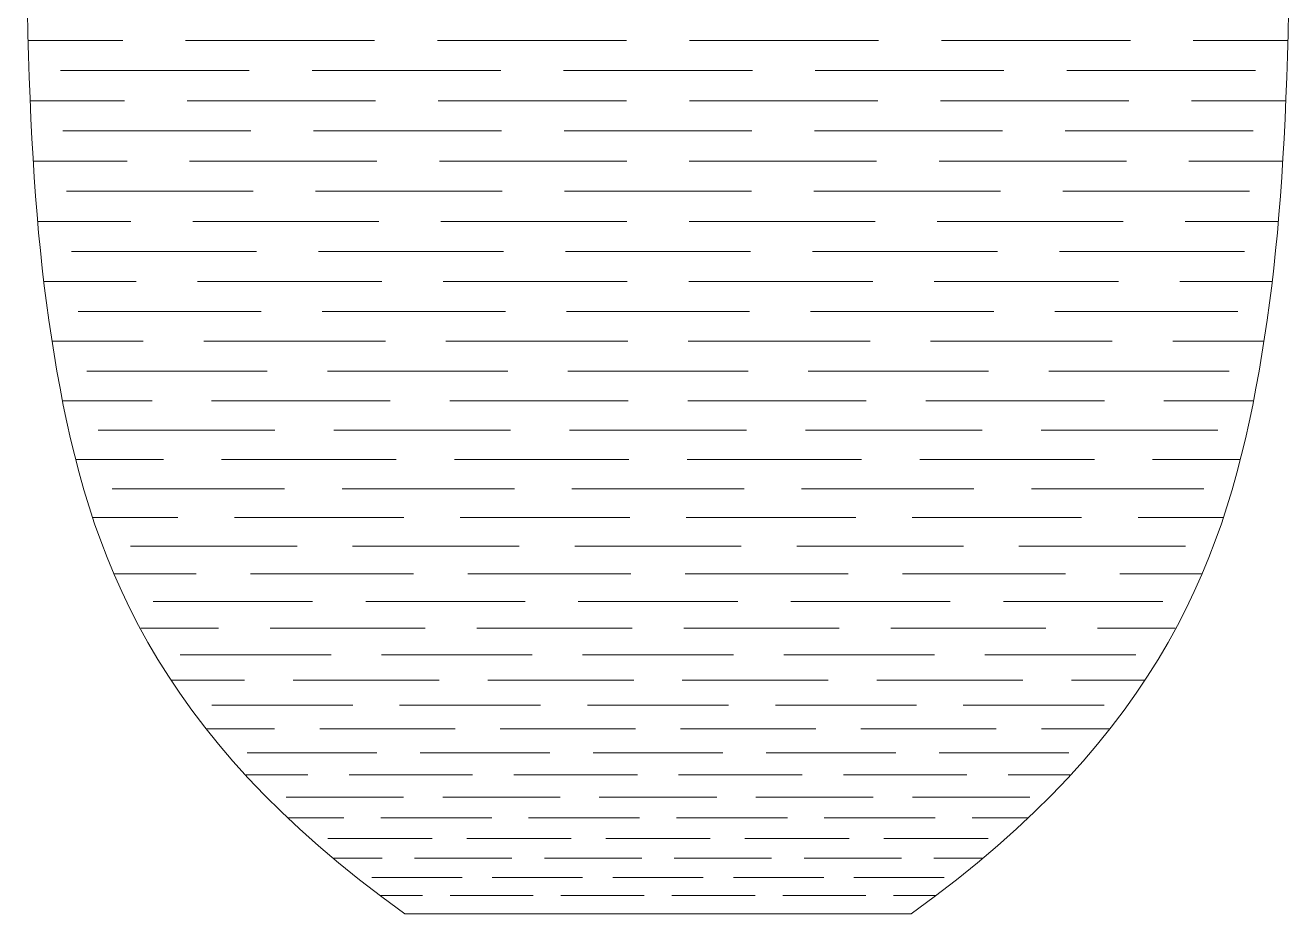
# Model space of a CAD drawing. Header units: centimetres. Extents: x -29.7 to 21.6, y -14.4 to 13.7.
# Drawn here: x -19.25 to -9.28, y -0.26 to 6.73 of the extents above; entities that cross this region are included whole.
import ezdxf

# ---------------------------------------------------------------- set-up
doc = ezdxf.new("R2010")
doc.units = ezdxf.units.CM
doc.header["$MEASUREMENT"] = 0
doc.layers.add('Layer 1', color=7, linetype='Continuous')

msp = doc.modelspace()

# ---------------------------------------------------------------- linework, layer by layer
at = {"layer": 'Layer 1', "color": 1, "lineweight": 9}
for points in [[(-19.25462, 9.70732), (-19.25462, 6.85878), (-19.25462, 5.4345), (-19.00538, 4.0102), (-19.00538, 4.0102), (-18.75612, 2.58594), (-18.25761, 1.16166), (-16.26364, -0.26262)], [(-9.28467, 9.70732), (-9.28467, 6.85878), (-9.28467, 5.4345), (-9.53391, 4.0102), (-9.53391, 4.0102), (-9.78317, 2.58594), (-10.28168, 1.16166), (-12.27565, -0.26262)]]:
    msp.add_open_spline(points, degree=3, knots=[0, 0, 0, 0, 0.3333333, 0.3333333, 0.3333333, 0.3333333, 1, 1, 1, 1], dxfattribs=at)
for points in [[(-18.48737, 6.61519), (-18.48737, 6.61519), (-19.23168, 6.61519), (-19.23168, 6.61519)], [(-17.99116, 6.61519), (-17.99116, 6.61519), (-17.24686, 6.61519), (-17.24686, 6.61519)], [(-16.50256, 6.61519), (-16.50256, 6.61519), (-17.24686, 6.61519), (-17.24686, 6.61519)], [(-16.00636, 6.61519), (-16.00636, 6.61519), (-15.26206, 6.61519), (-15.26206, 6.61519)], [(-14.51774, 6.61519), (-14.51774, 6.61519), (-15.26206, 6.61519), (-15.26206, 6.61519)], [(-14.02155, 6.61519), (-14.02155, 6.61519), (-13.27723, 6.61519), (-13.27723, 6.61519)], [(-12.53293, 6.61519), (-12.53293, 6.61519), (-13.27723, 6.61519), (-13.27723, 6.61519)], [(-12.03673, 6.61519), (-12.03673, 6.61519), (-11.29243, 6.61519), (-11.29243, 6.61519)], [(-10.54813, 6.61519), (-10.54813, 6.61519), (-11.29243, 6.61519), (-11.29243, 6.61519)], [(-10.05194, 6.61519), (-10.05194, 6.61519), (-9.30761, 6.61519), (-9.30761, 6.61519)], [(-18.97748, 6.37742), (-18.97748, 6.37742), (-17.49078, 6.37742), (-17.49078, 6.37742)], [(-18.97748, 6.37742), (-18.97748, 6.37742), (-17.49078, 6.37742), (-17.49078, 6.37742)], [(-16.99524, 6.37742), (-16.99524, 6.37742), (-15.50854, 6.37742), (-15.50854, 6.37742)], [(-16.99524, 6.37742), (-16.99524, 6.37742), (-15.50854, 6.37742), (-15.50854, 6.37742)], [(-15.01299, 6.37742), (-15.01299, 6.37742), (-13.5263, 6.37742), (-13.5263, 6.37742)], [(-15.01299, 6.37742), (-15.01299, 6.37742), (-13.5263, 6.37742), (-13.5263, 6.37742)], [(-13.03076, 6.37742), (-13.03076, 6.37742), (-11.54405, 6.37742), (-11.54405, 6.37742)], [(-13.03076, 6.37742), (-13.03076, 6.37742), (-11.54405, 6.37742), (-11.54405, 6.37742)], [(-11.04849, 6.37742), (-11.04849, 6.37742), (-9.56181, 6.37742), (-9.56181, 6.37742)], [(-11.04849, 6.37742), (-11.04849, 6.37742), (-9.56181, 6.37742), (-9.56181, 6.37742)], [(-18.47356, 6.13974), (-18.47356, 6.13974), (-19.21543, 6.13974), (-19.21543, 6.13974)], [(-17.97896, 6.13974), (-17.97896, 6.13974), (-17.23712, 6.13974), (-17.23712, 6.13974)], [(-16.49525, 6.13974), (-16.49525, 6.13974), (-17.23712, 6.13974), (-17.23712, 6.13974)], [(-16.00066, 6.13974), (-16.00066, 6.13974), (-15.2588, 6.13974), (-15.2588, 6.13974)], [(-14.51694, 6.13974), (-14.51694, 6.13974), (-15.2588, 6.13974), (-15.2588, 6.13974)], [(-14.02237, 6.13974), (-14.02237, 6.13974), (-13.28049, 6.13974), (-13.28049, 6.13974)], [(-12.53863, 6.13974), (-12.53863, 6.13974), (-13.28049, 6.13974), (-13.28049, 6.13974)], [(-12.04405, 6.13974), (-12.04405, 6.13974), (-11.30218, 6.13974), (-11.30218, 6.13974)], [(-10.56031, 6.13974), (-10.56031, 6.13974), (-11.30218, 6.13974), (-11.30218, 6.13974)], [(-10.06575, 6.13974), (-10.06575, 6.13974), (-9.32388, 6.13974), (-9.32388, 6.13974)], [(-18.95877, 5.90207), (-18.95877, 5.90207), (-17.478, 5.90207), (-17.478, 5.90207)], [(-18.95877, 5.90207), (-18.95877, 5.90207), (-17.478, 5.90207), (-17.478, 5.90207)], [(-16.98442, 5.90207), (-16.98442, 5.90207), (-15.50362, 5.90207), (-15.50362, 5.90207)], [(-16.98442, 5.90207), (-16.98442, 5.90207), (-15.50362, 5.90207), (-15.50362, 5.90207)], [(-15.01004, 5.90207), (-15.01004, 5.90207), (-13.52927, 5.90207), (-13.52927, 5.90207)], [(-15.01004, 5.90207), (-15.01004, 5.90207), (-13.52927, 5.90207), (-13.52927, 5.90207)], [(-13.03567, 5.90207), (-13.03567, 5.90207), (-11.55489, 5.90207), (-11.55489, 5.90207)], [(-13.03567, 5.90207), (-13.03567, 5.90207), (-11.55489, 5.90207), (-11.55489, 5.90207)], [(-11.06129, 5.90207), (-11.06129, 5.90207), (-9.5805, 5.90207), (-9.5805, 5.90207)], [(-11.06129, 5.90207), (-11.06129, 5.90207), (-9.5805, 5.90207), (-9.5805, 5.90207)], [(-18.45281, 5.66466), (-18.45281, 5.66466), (-19.19103, 5.66466), (-19.19103, 5.66466)], [(-17.96067, 5.66466), (-17.96067, 5.66466), (-17.22249, 5.66466), (-17.22249, 5.66466)], [(-16.48426, 5.66466), (-16.48426, 5.66466), (-17.22249, 5.66466), (-17.22249, 5.66466)], [(-15.99212, 5.66466), (-15.99212, 5.66466), (-15.25392, 5.66466), (-15.25392, 5.66466)], [(-14.51571, 5.66466), (-14.51571, 5.66466), (-15.25392, 5.66466), (-15.25392, 5.66466)], [(-14.02359, 5.66466), (-14.02359, 5.66466), (-13.28538, 5.66466), (-13.28538, 5.66466)], [(-12.54717, 5.66466), (-12.54717, 5.66466), (-13.28538, 5.66466), (-13.28538, 5.66466)], [(-12.05503, 5.66466), (-12.05503, 5.66466), (-11.31682, 5.66466), (-11.31682, 5.66466)], [(-10.57861, 5.66466), (-10.57861, 5.66466), (-11.31682, 5.66466), (-11.31682, 5.66466)], [(-10.08648, 5.66466), (-10.08648, 5.66466), (-9.34826, 5.66466), (-9.34826, 5.66466)], [(-18.93114, 5.42725), (-18.93114, 5.42725), (-17.45907, 5.42725), (-17.45907, 5.42725)], [(-18.93114, 5.42725), (-18.93114, 5.42725), (-17.45907, 5.42725), (-17.45907, 5.42725)], [(-16.9684, 5.42725), (-16.9684, 5.42725), (-15.49634, 5.42725), (-15.49634, 5.42725)], [(-16.9684, 5.42725), (-16.9684, 5.42725), (-15.49634, 5.42725), (-15.49634, 5.42725)], [(-15.00566, 5.42725), (-15.00566, 5.42725), (-13.53363, 5.42725), (-13.53363, 5.42725)], [(-15.00566, 5.42725), (-15.00566, 5.42725), (-13.53363, 5.42725), (-13.53363, 5.42725)], [(-13.04294, 5.42725), (-13.04294, 5.42725), (-11.57089, 5.42725), (-11.57089, 5.42725)], [(-13.04294, 5.42725), (-13.04294, 5.42725), (-11.57089, 5.42725), (-11.57089, 5.42725)], [(-11.08022, 5.42725), (-11.08022, 5.42725), (-9.60816, 5.42725), (-9.60816, 5.42725)], [(-11.08022, 5.42725), (-11.08022, 5.42725), (-9.60816, 5.42725), (-9.60816, 5.42725)], [(-18.42286, 5.19027), (-18.42286, 5.19027), (-19.1558, 5.19027), (-19.1558, 5.19027)], [(-17.93425, 5.19027), (-17.93425, 5.19027), (-17.20134, 5.19027), (-17.20134, 5.19027)], [(-16.46842, 5.19027), (-16.46842, 5.19027), (-17.20134, 5.19027), (-17.20134, 5.19027)], [(-15.97978, 5.19027), (-15.97978, 5.19027), (-15.24689, 5.19027), (-15.24689, 5.19027)], [(-14.51396, 5.19027), (-14.51396, 5.19027), (-15.24689, 5.19027), (-15.24689, 5.19027)], [(-14.02535, 5.19027), (-14.02535, 5.19027), (-13.29242, 5.19027), (-13.29242, 5.19027)], [(-12.55951, 5.19027), (-12.55951, 5.19027), (-13.29242, 5.19027), (-13.29242, 5.19027)], [(-12.07087, 5.19027), (-12.07087, 5.19027), (-11.33797, 5.19027), (-11.33797, 5.19027)], [(-10.60505, 5.19027), (-10.60505, 5.19027), (-11.33797, 5.19027), (-11.33797, 5.19027)], [(-10.11643, 5.19027), (-10.11643, 5.19027), (-9.38351, 5.19027), (-9.38351, 5.19027)], [(-18.89182, 4.95331), (-18.89182, 4.95331), (-17.43219, 4.95331), (-17.43219, 4.95331)], [(-18.89182, 4.95331), (-18.89182, 4.95331), (-17.43219, 4.95331), (-17.43219, 4.95331)], [(-16.94565, 4.95331), (-16.94565, 4.95331), (-15.48601, 4.95331), (-15.48601, 4.95331)], [(-16.94565, 4.95331), (-16.94565, 4.95331), (-15.48601, 4.95331), (-15.48601, 4.95331)], [(-14.99947, 4.95331), (-14.99947, 4.95331), (-13.53982, 4.95331), (-13.53982, 4.95331)], [(-14.99947, 4.95331), (-14.99947, 4.95331), (-13.53982, 4.95331), (-13.53982, 4.95331)], [(-13.05328, 4.95331), (-13.05328, 4.95331), (-11.59364, 4.95331), (-11.59364, 4.95331)], [(-13.05328, 4.95331), (-13.05328, 4.95331), (-11.59364, 4.95331), (-11.59364, 4.95331)], [(-11.1071, 4.95331), (-11.1071, 4.95331), (-9.64747, 4.95331), (-9.64747, 4.95331)], [(-11.1071, 4.95331), (-11.1071, 4.95331), (-9.64747, 4.95331), (-9.64747, 4.95331)], [(-18.38133, 4.71714), (-18.38133, 4.71714), (-19.10693, 4.71714), (-19.10693, 4.71714)], [(-17.89758, 4.71714), (-17.89758, 4.71714), (-17.17201, 4.71714), (-17.17201, 4.71714)], [(-16.44642, 4.71714), (-16.44642, 4.71714), (-17.17201, 4.71714), (-17.17201, 4.71714)], [(-15.9627, 4.71714), (-15.9627, 4.71714), (-15.23711, 4.71714), (-15.23711, 4.71714)], [(-14.51149, 4.71714), (-14.51149, 4.71714), (-15.23711, 4.71714), (-15.23711, 4.71714)], [(-14.02778, 4.71714), (-14.02778, 4.71714), (-13.30218, 4.71714), (-13.30218, 4.71714)], [(-12.57659, 4.71714), (-12.57659, 4.71714), (-13.30218, 4.71714), (-13.30218, 4.71714)], [(-12.09287, 4.71714), (-12.09287, 4.71714), (-11.36728, 4.71714), (-11.36728, 4.71714)], [(-10.64169, 4.71714), (-10.64169, 4.71714), (-11.36728, 4.71714), (-11.36728, 4.71714)], [(-10.15796, 4.71714), (-10.15796, 4.71714), (-9.43238, 4.71714), (-9.43238, 4.71714)], [(-18.83828, 4.48094), (-18.83828, 4.48094), (-17.39557, 4.48094), (-17.39557, 4.48094)], [(-18.83828, 4.48094), (-18.83828, 4.48094), (-17.39557, 4.48094), (-17.39557, 4.48094)], [(-16.91466, 4.48094), (-16.91466, 4.48094), (-15.47192, 4.48094), (-15.47192, 4.48094)], [(-16.91466, 4.48094), (-16.91466, 4.48094), (-15.47192, 4.48094), (-15.47192, 4.48094)], [(-14.99101, 4.48094), (-14.99101, 4.48094), (-13.5483, 4.48094), (-13.5483, 4.48094)], [(-14.99101, 4.48094), (-14.99101, 4.48094), (-13.5483, 4.48094), (-13.5483, 4.48094)], [(-13.06739, 4.48094), (-13.06739, 4.48094), (-11.62465, 4.48094), (-11.62465, 4.48094)], [(-13.06739, 4.48094), (-13.06739, 4.48094), (-11.62465, 4.48094), (-11.62465, 4.48094)], [(-11.14373, 4.48094), (-11.14373, 4.48094), (-9.70101, 4.48094), (-9.70101, 4.48094)], [(-11.14373, 4.48094), (-11.14373, 4.48094), (-9.70101, 4.48094), (-9.70101, 4.48094)], [(-18.32624, 4.24592), (-18.32624, 4.24592), (-19.04211, 4.24592), (-19.04211, 4.24592)], [(-17.849, 4.24592), (-17.849, 4.24592), (-17.13313, 4.24592), (-17.13313, 4.24592)], [(-16.41725, 4.24592), (-16.41725, 4.24592), (-17.13313, 4.24592), (-17.13313, 4.24592)], [(-15.94002, 4.24592), (-15.94002, 4.24592), (-15.22415, 4.24592), (-15.22415, 4.24592)], [(-14.50825, 4.24592), (-14.50825, 4.24592), (-15.22415, 4.24592), (-15.22415, 4.24592)], [(-14.03102, 4.24592), (-14.03102, 4.24592), (-13.31516, 4.24592), (-13.31516, 4.24592)], [(-12.59927, 4.24592), (-12.59927, 4.24592), (-13.31516, 4.24592), (-13.31516, 4.24592)], [(-12.12202, 4.24592), (-12.12202, 4.24592), (-11.40616, 4.24592), (-11.40616, 4.24592)], [(-10.69029, 4.24592), (-10.69029, 4.24592), (-11.40616, 4.24592), (-11.40616, 4.24592)], [(-10.21303, 4.24592), (-10.21303, 4.24592), (-9.49718, 4.24592), (-9.49718, 4.24592)], [(-18.7687, 4.0109), (-18.7687, 4.0109), (-17.34793, 4.0109), (-17.34793, 4.0109)], [(-18.7687, 4.0109), (-18.7687, 4.0109), (-17.34793, 4.0109), (-17.34793, 4.0109)], [(-16.87435, 4.0109), (-16.87435, 4.0109), (-15.45362, 4.0109), (-15.45362, 4.0109)], [(-16.87435, 4.0109), (-16.87435, 4.0109), (-15.45362, 4.0109), (-15.45362, 4.0109)], [(-14.98003, 4.0109), (-14.98003, 4.0109), (-13.55926, 4.0109), (-13.55926, 4.0109)], [(-14.98003, 4.0109), (-14.98003, 4.0109), (-13.55926, 4.0109), (-13.55926, 4.0109)], [(-13.08568, 4.0109), (-13.08568, 4.0109), (-11.66494, 4.0109), (-11.66494, 4.0109)], [(-13.08568, 4.0109), (-13.08568, 4.0109), (-11.66494, 4.0109), (-11.66494, 4.0109)], [(-11.19136, 4.0109), (-11.19136, 4.0109), (-9.77061, 4.0109), (-9.77061, 4.0109)], [(-11.19136, 4.0109), (-11.19136, 4.0109), (-9.77061, 4.0109), (-9.77061, 4.0109)], [(-18.25593, 3.77756), (-18.25593, 3.77756), (-18.95941, 3.77756), (-18.95941, 3.77756)], [(-17.78697, 3.77756), (-17.78697, 3.77756), (-17.0835, 3.77756), (-17.0835, 3.77756)], [(-16.38003, 3.77756), (-16.38003, 3.77756), (-17.0835, 3.77756), (-17.0835, 3.77756)], [(-15.91106, 3.77756), (-15.91106, 3.77756), (-15.20759, 3.77756), (-15.20759, 3.77756)], [(-14.50413, 3.77756), (-14.50413, 3.77756), (-15.20759, 3.77756), (-15.20759, 3.77756)], [(-14.03516, 3.77756), (-14.03516, 3.77756), (-13.3317, 3.77756), (-13.3317, 3.77756)], [(-12.62823, 3.77756), (-12.62823, 3.77756), (-13.3317, 3.77756), (-13.3317, 3.77756)], [(-12.15926, 3.77756), (-12.15926, 3.77756), (-11.45579, 3.77756), (-11.45579, 3.77756)], [(-10.75234, 3.77756), (-10.75234, 3.77756), (-11.45579, 3.77756), (-11.45579, 3.77756)], [(-10.28336, 3.77756), (-10.28336, 3.77756), (-9.57988, 3.77756), (-9.57988, 3.77756)], [(-18.68112, 3.54422), (-18.68112, 3.54422), (-17.28804, 3.54422), (-17.28804, 3.54422)], [(-18.68112, 3.54422), (-18.68112, 3.54422), (-17.28804, 3.54422), (-17.28804, 3.54422)], [(-16.82366, 3.54422), (-16.82366, 3.54422), (-15.43055, 3.54422), (-15.43055, 3.54422)], [(-16.82366, 3.54422), (-16.82366, 3.54422), (-15.43055, 3.54422), (-15.43055, 3.54422)], [(-14.96619, 3.54422), (-14.96619, 3.54422), (-13.5731, 3.54422), (-13.5731, 3.54422)], [(-14.96619, 3.54422), (-14.96619, 3.54422), (-13.5731, 3.54422), (-13.5731, 3.54422)], [(-13.10874, 3.54422), (-13.10874, 3.54422), (-11.71563, 3.54422), (-11.71563, 3.54422)], [(-13.10874, 3.54422), (-13.10874, 3.54422), (-11.71563, 3.54422), (-11.71563, 3.54422)], [(-11.25126, 3.54422), (-11.25126, 3.54422), (-9.85817, 3.54422), (-9.85817, 3.54422)], [(-11.25126, 3.54422), (-11.25126, 3.54422), (-9.85817, 3.54422), (-9.85817, 3.54422)], [(-18.1666, 3.31385), (-18.1666, 3.31385), (-18.8543, 3.31385), (-18.8543, 3.31385)], [(-17.70814, 3.31385), (-17.70814, 3.31385), (-17.02045, 3.31385), (-17.02045, 3.31385)], [(-16.33273, 3.31385), (-16.33273, 3.31385), (-17.02045, 3.31385), (-17.02045, 3.31385)], [(-15.87427, 3.31385), (-15.87427, 3.31385), (-15.18658, 3.31385), (-15.18658, 3.31385)], [(-14.49888, 3.31385), (-14.49888, 3.31385), (-15.18658, 3.31385), (-15.18658, 3.31385)], [(-14.04042, 3.31385), (-14.04042, 3.31385), (-13.35271, 3.31385), (-13.35271, 3.31385)], [(-12.66503, 3.31385), (-12.66503, 3.31385), (-13.35271, 3.31385), (-13.35271, 3.31385)], [(-12.20657, 3.31385), (-12.20657, 3.31385), (-11.51886, 3.31385), (-11.51886, 3.31385)], [(-10.83116, 3.31385), (-10.83116, 3.31385), (-11.51886, 3.31385), (-11.51886, 3.31385)], [(-10.3727, 3.31385), (-10.3727, 3.31385), (-9.685, 3.31385), (-9.685, 3.31385)], [(-18.56901, 3.08343), (-18.56901, 3.08343), (-17.21132, 3.08343), (-17.21132, 3.08343)], [(-18.56901, 3.08343), (-18.56901, 3.08343), (-17.21132, 3.08343), (-17.21132, 3.08343)], [(-16.75875, 3.08343), (-16.75875, 3.08343), (-15.40105, 3.08343), (-15.40105, 3.08343)], [(-16.75875, 3.08343), (-16.75875, 3.08343), (-15.40105, 3.08343), (-15.40105, 3.08343)], [(-14.94848, 3.08343), (-14.94848, 3.08343), (-13.59079, 3.08343), (-13.59079, 3.08343)], [(-14.94848, 3.08343), (-14.94848, 3.08343), (-13.59079, 3.08343), (-13.59079, 3.08343)], [(-13.13823, 3.08343), (-13.13823, 3.08343), (-11.78054, 3.08343), (-11.78054, 3.08343)], [(-13.13823, 3.08343), (-13.13823, 3.08343), (-11.78054, 3.08343), (-11.78054, 3.08343)], [(-11.32799, 3.08343), (-11.32799, 3.08343), (-9.9703, 3.08343), (-9.9703, 3.08343)], [(-11.32799, 3.08343), (-11.32799, 3.08343), (-9.9703, 3.08343), (-9.9703, 3.08343)], [(-18.05244, 2.85787), (-18.05244, 2.85787), (-18.71997, 2.85787), (-18.71997, 2.85787)], [(-17.6074, 2.85787), (-17.6074, 2.85787), (-16.93986, 2.85787), (-16.93986, 2.85787)], [(-16.27232, 2.85787), (-16.27232, 2.85787), (-16.93986, 2.85787), (-16.93986, 2.85787)], [(-15.82727, 2.85787), (-15.82727, 2.85787), (-15.15971, 2.85787), (-15.15971, 2.85787)], [(-14.49217, 2.85787), (-14.49217, 2.85787), (-15.15971, 2.85787), (-15.15971, 2.85787)], [(-14.04714, 2.85787), (-14.04714, 2.85787), (-13.37958, 2.85787), (-13.37958, 2.85787)], [(-12.71202, 2.85787), (-12.71202, 2.85787), (-13.37958, 2.85787), (-13.37958, 2.85787)], [(-12.26699, 2.85787), (-12.26699, 2.85787), (-11.59945, 2.85787), (-11.59945, 2.85787)], [(-10.93189, 2.85787), (-10.93189, 2.85787), (-11.59945, 2.85787), (-11.59945, 2.85787)], [(-10.48685, 2.85787), (-10.48685, 2.85787), (-9.8193, 2.85787), (-9.8193, 2.85787)], [(-18.42594, 2.63228), (-18.42594, 2.63228), (-17.11342, 2.63228), (-17.11342, 2.63228)], [(-18.42594, 2.63228), (-18.42594, 2.63228), (-17.11342, 2.63228), (-17.11342, 2.63228)], [(-16.6759, 2.63228), (-16.6759, 2.63228), (-15.36339, 2.63228), (-15.36339, 2.63228)], [(-16.6759, 2.63228), (-16.6759, 2.63228), (-15.36339, 2.63228), (-15.36339, 2.63228)], [(-14.9259, 2.63228), (-14.9259, 2.63228), (-13.61339, 2.63228), (-13.61339, 2.63228)], [(-14.9259, 2.63228), (-14.9259, 2.63228), (-13.61339, 2.63228), (-13.61339, 2.63228)], [(-13.1759, 2.63228), (-13.1759, 2.63228), (-11.86339, 2.63228), (-11.86339, 2.63228)], [(-13.1759, 2.63228), (-13.1759, 2.63228), (-11.86339, 2.63228), (-11.86339, 2.63228)], [(-11.42589, 2.63228), (-11.42589, 2.63228), (-10.11337, 2.63228), (-10.11337, 2.63228)], [(-11.42589, 2.63228), (-11.42589, 2.63228), (-10.11337, 2.63228), (-10.11337, 2.63228)], [(-17.90878, 2.41371), (-17.90878, 2.41371), (-18.55097, 2.41371), (-18.55097, 2.41371)], [(-17.48065, 2.41371), (-17.48065, 2.41371), (-16.83845, 2.41371), (-16.83845, 2.41371)], [(-16.19625, 2.41371), (-16.19625, 2.41371), (-16.83845, 2.41371), (-16.83845, 2.41371)], [(-15.76811, 2.41371), (-15.76811, 2.41371), (-15.12592, 2.41371), (-15.12592, 2.41371)], [(-14.48372, 2.41371), (-14.48372, 2.41371), (-15.12592, 2.41371), (-15.12592, 2.41371)], [(-14.05559, 2.41371), (-14.05559, 2.41371), (-13.41339, 2.41371), (-13.41339, 2.41371)], [(-12.77119, 2.41371), (-12.77119, 2.41371), (-13.41339, 2.41371), (-13.41339, 2.41371)], [(-12.34304, 2.41371), (-12.34304, 2.41371), (-11.70084, 2.41371), (-11.70084, 2.41371)], [(-11.05864, 2.41371), (-11.05864, 2.41371), (-11.70084, 2.41371), (-11.70084, 2.41371)], [(-10.63051, 2.41371), (-10.63051, 2.41371), (-9.98832, 2.41371), (-9.98832, 2.41371)], [(-18.2479, 2.19516), (-18.2479, 2.19516), (-16.99162, 2.19516), (-16.99162, 2.19516)], [(-18.2479, 2.19516), (-18.2479, 2.19516), (-16.99162, 2.19516), (-16.99162, 2.19516)], [(-16.57284, 2.19516), (-16.57284, 2.19516), (-15.31658, 2.19516), (-15.31658, 2.19516)], [(-16.57284, 2.19516), (-16.57284, 2.19516), (-15.31658, 2.19516), (-15.31658, 2.19516)], [(-14.89778, 2.19516), (-14.89778, 2.19516), (-13.64151, 2.19516), (-13.64151, 2.19516)], [(-14.89778, 2.19516), (-14.89778, 2.19516), (-13.64151, 2.19516), (-13.64151, 2.19516)], [(-13.22273, 2.19516), (-13.22273, 2.19516), (-11.96643, 2.19516), (-11.96643, 2.19516)], [(-13.22273, 2.19516), (-13.22273, 2.19516), (-11.96643, 2.19516), (-11.96643, 2.19516)], [(-11.54769, 2.19516), (-11.54769, 2.19516), (-10.2914, 2.19516), (-10.2914, 2.19516)], [(-11.54769, 2.19516), (-11.54769, 2.19516), (-10.2914, 2.19516), (-10.2914, 2.19516)], [(-17.73338, 1.98576), (-17.73338, 1.98576), (-18.34462, 1.98576), (-18.34462, 1.98576)], [(-17.32587, 1.98576), (-17.32587, 1.98576), (-16.71464, 1.98576), (-16.71464, 1.98576)], [(-16.10341, 1.98576), (-16.10341, 1.98576), (-16.71464, 1.98576), (-16.71464, 1.98576)], [(-15.69588, 1.98576), (-15.69588, 1.98576), (-15.08463, 1.98576), (-15.08463, 1.98576)], [(-14.4734, 1.98576), (-14.4734, 1.98576), (-15.08463, 1.98576), (-15.08463, 1.98576)], [(-14.06589, 1.98576), (-14.06589, 1.98576), (-13.45466, 1.98576), (-13.45466, 1.98576)], [(-12.84341, 1.98576), (-12.84341, 1.98576), (-13.45466, 1.98576), (-13.45466, 1.98576)], [(-12.4359, 1.98576), (-12.4359, 1.98576), (-11.82466, 1.98576), (-11.82466, 1.98576)], [(-11.21342, 1.98576), (-11.21342, 1.98576), (-11.82466, 1.98576), (-11.82466, 1.98576)], [(-10.80591, 1.98576), (-10.80591, 1.98576), (-10.19467, 1.98576), (-10.19467, 1.98576)], [(-18.03385, 1.77633), (-18.03385, 1.77633), (-16.84516, 1.77633), (-16.84516, 1.77633)], [(-18.03385, 1.77633), (-18.03385, 1.77633), (-16.84516, 1.77633), (-16.84516, 1.77633)], [(-16.44895, 1.77633), (-16.44895, 1.77633), (-15.26025, 1.77633), (-15.26025, 1.77633)], [(-16.44895, 1.77633), (-16.44895, 1.77633), (-15.26025, 1.77633), (-15.26025, 1.77633)], [(-14.86401, 1.77633), (-14.86401, 1.77633), (-13.6753, 1.77633), (-13.6753, 1.77633)], [(-14.86401, 1.77633), (-14.86401, 1.77633), (-13.6753, 1.77633), (-13.6753, 1.77633)], [(-13.27906, 1.77633), (-13.27906, 1.77633), (-12.09036, 1.77633), (-12.09036, 1.77633)], [(-13.27906, 1.77633), (-13.27906, 1.77633), (-12.09036, 1.77633), (-12.09036, 1.77633)], [(-11.69414, 1.77633), (-11.69414, 1.77633), (-10.50544, 1.77633), (-10.50544, 1.77633)], [(-11.69414, 1.77633), (-11.69414, 1.77633), (-10.50544, 1.77633), (-10.50544, 1.77633)], [(-17.52647, 1.57773), (-17.52647, 1.57773), (-18.10119, 1.57773), (-18.10119, 1.57773)], [(-17.14331, 1.57773), (-17.14331, 1.57773), (-16.56858, 1.57773), (-16.56858, 1.57773)], [(-15.99382, 1.57773), (-15.99382, 1.57773), (-16.56858, 1.57773), (-16.56858, 1.57773)], [(-15.61069, 1.57773), (-15.61069, 1.57773), (-15.03595, 1.57773), (-15.03595, 1.57773)], [(-14.46123, 1.57773), (-14.46123, 1.57773), (-15.03595, 1.57773), (-15.03595, 1.57773)], [(-14.07806, 1.57773), (-14.07806, 1.57773), (-13.50332, 1.57773), (-13.50332, 1.57773)], [(-12.9286, 1.57773), (-12.9286, 1.57773), (-13.50332, 1.57773), (-13.50332, 1.57773)], [(-12.54545, 1.57773), (-12.54545, 1.57773), (-11.97073, 1.57773), (-11.97073, 1.57773)], [(-11.396, 1.57773), (-11.396, 1.57773), (-11.97073, 1.57773), (-11.97073, 1.57773)], [(-11.01282, 1.57773), (-11.01282, 1.57773), (-10.4381, 1.57773), (-10.4381, 1.57773)], [(-17.78538, 1.37914), (-17.78538, 1.37914), (-16.67516, 1.37914), (-16.67516, 1.37914)], [(-17.78538, 1.37914), (-17.78538, 1.37914), (-16.67516, 1.37914), (-16.67516, 1.37914)], [(-16.30507, 1.37914), (-16.30507, 1.37914), (-15.19483, 1.37914), (-15.19483, 1.37914)], [(-16.30507, 1.37914), (-16.30507, 1.37914), (-15.19483, 1.37914), (-15.19483, 1.37914)], [(-14.82476, 1.37914), (-14.82476, 1.37914), (-13.71453, 1.37914), (-13.71453, 1.37914)], [(-14.82476, 1.37914), (-14.82476, 1.37914), (-13.71453, 1.37914), (-13.71453, 1.37914)], [(-13.34445, 1.37914), (-13.34445, 1.37914), (-12.23422, 1.37914), (-12.23422, 1.37914)], [(-13.34445, 1.37914), (-13.34445, 1.37914), (-12.23422, 1.37914), (-12.23422, 1.37914)], [(-11.86413, 1.37914), (-11.86413, 1.37914), (-10.75391, 1.37914), (-10.75391, 1.37914)], [(-11.86413, 1.37914), (-11.86413, 1.37914), (-10.75391, 1.37914), (-10.75391, 1.37914)], [(-17.2903, 1.19226), (-17.2903, 1.19226), (-17.82336, 1.19226), (-17.82336, 1.19226)], [(-16.93493, 1.19226), (-16.93493, 1.19226), (-16.40189, 1.19226), (-16.40189, 1.19226)], [(-15.86883, 1.19226), (-15.86883, 1.19226), (-16.40189, 1.19226), (-16.40189, 1.19226)], [(-15.51344, 1.19226), (-15.51344, 1.19226), (-14.98037, 1.19226), (-14.98037, 1.19226)], [(-14.44733, 1.19226), (-14.44733, 1.19226), (-14.98037, 1.19226), (-14.98037, 1.19226)], [(-14.09196, 1.19226), (-14.09196, 1.19226), (-13.55892, 1.19226), (-13.55892, 1.19226)], [(-13.02585, 1.19226), (-13.02585, 1.19226), (-13.55892, 1.19226), (-13.55892, 1.19226)], [(-12.67047, 1.19226), (-12.67047, 1.19226), (-12.13741, 1.19226), (-12.13741, 1.19226)], [(-11.60436, 1.19226), (-11.60436, 1.19226), (-12.13741, 1.19226), (-12.13741, 1.19226)], [(-11.24899, 1.19226), (-11.24899, 1.19226), (-10.71595, 1.19226), (-10.71595, 1.19226)], [(-17.50596, 1.00539), (-17.50596, 1.00539), (-16.48397, 1.00539), (-16.48397, 1.00539)], [(-17.50596, 1.00539), (-17.50596, 1.00539), (-16.48397, 1.00539), (-16.48397, 1.00539)], [(-16.14332, 1.00539), (-16.14332, 1.00539), (-15.12132, 1.00539), (-15.12132, 1.00539)], [(-16.14332, 1.00539), (-16.14332, 1.00539), (-15.12132, 1.00539), (-15.12132, 1.00539)], [(-14.78065, 1.00539), (-14.78065, 1.00539), (-13.75866, 1.00539), (-13.75866, 1.00539)], [(-14.78065, 1.00539), (-14.78065, 1.00539), (-13.75866, 1.00539), (-13.75866, 1.00539)], [(-13.41799, 1.00539), (-13.41799, 1.00539), (-12.396, 1.00539), (-12.396, 1.00539)], [(-13.41799, 1.00539), (-13.41799, 1.00539), (-12.396, 1.00539), (-12.396, 1.00539)], [(-12.05531, 1.00539), (-12.05531, 1.00539), (-11.03332, 1.00539), (-11.03332, 1.00539)], [(-12.05531, 1.00539), (-12.05531, 1.00539), (-11.03332, 1.00539), (-11.03332, 1.00539)], [(-17.02839, 0.83041), (-17.02839, 0.83041), (-17.5152, 0.83041), (-17.5152, 0.83041)], [(-16.70382, 0.83041), (-16.70382, 0.83041), (-16.217, 0.83041), (-16.217, 0.83041)], [(-15.73016, 0.83041), (-15.73016, 0.83041), (-16.217, 0.83041), (-16.217, 0.83041)], [(-15.4056, 0.83041), (-15.4056, 0.83041), (-14.91877, 0.83041), (-14.91877, 0.83041)], [(-14.43193, 0.83041), (-14.43193, 0.83041), (-14.91877, 0.83041), (-14.91877, 0.83041)], [(-14.10736, 0.83041), (-14.10736, 0.83041), (-13.62053, 0.83041), (-13.62053, 0.83041)], [(-13.13369, 0.83041), (-13.13369, 0.83041), (-13.62053, 0.83041), (-13.62053, 0.83041)], [(-12.80914, 0.83041), (-12.80914, 0.83041), (-12.3223, 0.83041), (-12.3223, 0.83041)], [(-11.83546, 0.83041), (-11.83546, 0.83041), (-12.3223, 0.83041), (-12.3223, 0.83041)], [(-11.51092, 0.83041), (-11.51092, 0.83041), (-11.02407, 0.83041), (-11.02407, 0.83041)], [(-17.19993, 0.65545), (-17.19993, 0.65545), (-16.27457, 0.65545), (-16.27457, 0.65545)], [(-17.19993, 0.65545), (-17.19993, 0.65545), (-16.27457, 0.65545), (-16.27457, 0.65545)], [(-15.96614, 0.65545), (-15.96614, 0.65545), (-15.04077, 0.65545), (-15.04077, 0.65545)], [(-15.96614, 0.65545), (-15.96614, 0.65545), (-15.04077, 0.65545), (-15.04077, 0.65545)], [(-14.73233, 0.65545), (-14.73233, 0.65545), (-13.80696, 0.65545), (-13.80696, 0.65545)], [(-14.73233, 0.65545), (-14.73233, 0.65545), (-13.80696, 0.65545), (-13.80696, 0.65545)], [(-13.49852, 0.65545), (-13.49852, 0.65545), (-12.57317, 0.65545), (-12.57317, 0.65545)], [(-13.49852, 0.65545), (-13.49852, 0.65545), (-12.57317, 0.65545), (-12.57317, 0.65545)], [(-12.26472, 0.65545), (-12.26472, 0.65545), (-11.33936, 0.65545), (-11.33936, 0.65545)], [(-12.26472, 0.65545), (-12.26472, 0.65545), (-11.33936, 0.65545), (-11.33936, 0.65545)], [(-16.74464, 0.49197), (-16.74464, 0.49197), (-17.18139, 0.49197), (-17.18139, 0.49197)], [(-16.45346, 0.49197), (-16.45346, 0.49197), (-16.0167, 0.49197), (-16.0167, 0.49197)], [(-15.57995, 0.49197), (-15.57995, 0.49197), (-16.0167, 0.49197), (-16.0167, 0.49197)], [(-15.28875, 0.49197), (-15.28875, 0.49197), (-14.852, 0.49197), (-14.852, 0.49197)], [(-14.41524, 0.49197), (-14.41524, 0.49197), (-14.852, 0.49197), (-14.852, 0.49197)], [(-14.12405, 0.49197), (-14.12405, 0.49197), (-13.68729, 0.49197), (-13.68729, 0.49197)], [(-13.25054, 0.49197), (-13.25054, 0.49197), (-13.68729, 0.49197), (-13.68729, 0.49197)], [(-12.95936, 0.49197), (-12.95936, 0.49197), (-12.52259, 0.49197), (-12.52259, 0.49197)], [(-12.08583, 0.49197), (-12.08583, 0.49197), (-12.52259, 0.49197), (-12.52259, 0.49197)], [(-11.79465, 0.49197), (-11.79465, 0.49197), (-11.3579, 0.49197), (-11.3579, 0.49197)], [(-16.8717, 0.32853), (-16.8717, 0.32853), (-16.05001, 0.32853), (-16.05001, 0.32853)], [(-16.8717, 0.32853), (-16.8717, 0.32853), (-16.05001, 0.32853), (-16.05001, 0.32853)], [(-15.7761, 0.32853), (-15.7761, 0.32853), (-14.95439, 0.32853), (-14.95439, 0.32853)], [(-15.7761, 0.32853), (-15.7761, 0.32853), (-14.95439, 0.32853), (-14.95439, 0.32853)], [(-14.6805, 0.32853), (-14.6805, 0.32853), (-13.85879, 0.32853), (-13.85879, 0.32853)], [(-14.6805, 0.32853), (-14.6805, 0.32853), (-13.85879, 0.32853), (-13.85879, 0.32853)], [(-13.5849, 0.32853), (-13.5849, 0.32853), (-12.76321, 0.32853), (-12.76321, 0.32853)], [(-13.5849, 0.32853), (-13.5849, 0.32853), (-12.76321, 0.32853), (-12.76321, 0.32853)], [(-12.4893, 0.32853), (-12.4893, 0.32853), (-11.66759, 0.32853), (-11.66759, 0.32853)], [(-12.4893, 0.32853), (-12.4893, 0.32853), (-11.66759, 0.32853), (-11.66759, 0.32853)], [(-16.44281, 0.17582), (-16.44281, 0.17582), (-16.82631, 0.17582), (-16.82631, 0.17582)], [(-16.18714, 0.17582), (-16.18714, 0.17582), (-15.80364, 0.17582), (-15.80364, 0.17582)], [(-15.42015, 0.17582), (-15.42015, 0.17582), (-15.80364, 0.17582), (-15.80364, 0.17582)], [(-15.16447, 0.17582), (-15.16447, 0.17582), (-14.78098, 0.17582), (-14.78098, 0.17582)], [(-14.39748, 0.17582), (-14.39748, 0.17582), (-14.78098, 0.17582), (-14.78098, 0.17582)], [(-14.14183, 0.17582), (-14.14183, 0.17582), (-13.75831, 0.17582), (-13.75831, 0.17582)], [(-13.37481, 0.17582), (-13.37481, 0.17582), (-13.75831, 0.17582), (-13.75831, 0.17582)], [(-13.11916, 0.17582), (-13.11916, 0.17582), (-12.73565, 0.17582), (-12.73565, 0.17582)], [(-12.35215, 0.17582), (-12.35215, 0.17582), (-12.73565, 0.17582), (-12.73565, 0.17582)], [(-12.09648, 0.17582), (-12.09648, 0.17582), (-11.71298, 0.17582), (-11.71298, 0.17582)], [(-16.52523, 0.02311), (-16.52523, 0.02311), (-15.81293, 0.02311), (-15.81293, 0.02311)], [(-16.52523, 0.02311), (-16.52523, 0.02311), (-15.81293, 0.02311), (-15.81293, 0.02311)], [(-15.57551, 0.02311), (-15.57551, 0.02311), (-14.86323, 0.02311), (-14.86323, 0.02311)], [(-15.57551, 0.02311), (-15.57551, 0.02311), (-14.86323, 0.02311), (-14.86323, 0.02311)], [(-14.62578, 0.02311), (-14.62578, 0.02311), (-13.9135, 0.02311), (-13.9135, 0.02311)], [(-14.62578, 0.02311), (-14.62578, 0.02311), (-13.9135, 0.02311), (-13.9135, 0.02311)], [(-13.67606, 0.02311), (-13.67606, 0.02311), (-12.96376, 0.02311), (-12.96376, 0.02311)], [(-13.67606, 0.02311), (-13.67606, 0.02311), (-12.96376, 0.02311), (-12.96376, 0.02311)], [(-12.72634, 0.02311), (-12.72634, 0.02311), (-12.01406, 0.02311), (-12.01406, 0.02311)], [(-12.72634, 0.02311), (-12.72634, 0.02311), (-12.01406, 0.02311), (-12.01406, 0.02311)], [(-16.12618, -0.11976), (-16.12618, -0.11976), (-16.4538, -0.11976), (-16.4538, -0.11976)], [(-15.90777, -0.11976), (-15.90777, -0.11976), (-15.58014, -0.11976), (-15.58014, -0.11976)], [(-15.25251, -0.11976), (-15.25251, -0.11976), (-15.58014, -0.11976), (-15.58014, -0.11976)], [(-15.03411, -0.11976), (-15.03411, -0.11976), (-14.70649, -0.11976), (-14.70649, -0.11976)], [(-14.37884, -0.11976), (-14.37884, -0.11976), (-14.70649, -0.11976), (-14.70649, -0.11976)], [(-14.16045, -0.11976), (-14.16045, -0.11976), (-13.8328, -0.11976), (-13.8328, -0.11976)], [(-13.5052, -0.11976), (-13.5052, -0.11976), (-13.8328, -0.11976), (-13.8328, -0.11976)], [(-13.28678, -0.11976), (-13.28678, -0.11976), (-12.95915, -0.11976), (-12.95915, -0.11976)], [(-12.63154, -0.11976), (-12.63154, -0.11976), (-12.95915, -0.11976), (-12.95915, -0.11976)], [(-12.41311, -0.11976), (-12.41311, -0.11976), (-12.08549, -0.11976), (-12.08549, -0.11976)], [(-12.27565, -0.26262), (-12.27565, -0.26262), (-16.26364, -0.26262), (-16.26364, -0.26262)], [(-16.16395, -0.26262), (-16.16395, -0.26262), (-15.56573, -0.26262), (-15.56573, -0.26262)], [(-15.36634, -0.26262), (-15.36634, -0.26262), (-14.76813, -0.26262), (-14.76813, -0.26262)], [(-14.56875, -0.26262), (-14.56875, -0.26262), (-13.97055, -0.26262), (-13.97055, -0.26262)], [(-13.77114, -0.26262), (-13.77114, -0.26262), (-13.17297, -0.26262), (-13.17297, -0.26262)], [(-12.97356, -0.26262), (-12.97356, -0.26262), (-12.37536, -0.26262), (-12.37536, -0.26262)]]:
    msp.add_open_spline(points, degree=3, dxfattribs=at)

doc.saveas('drawing.dxf')
